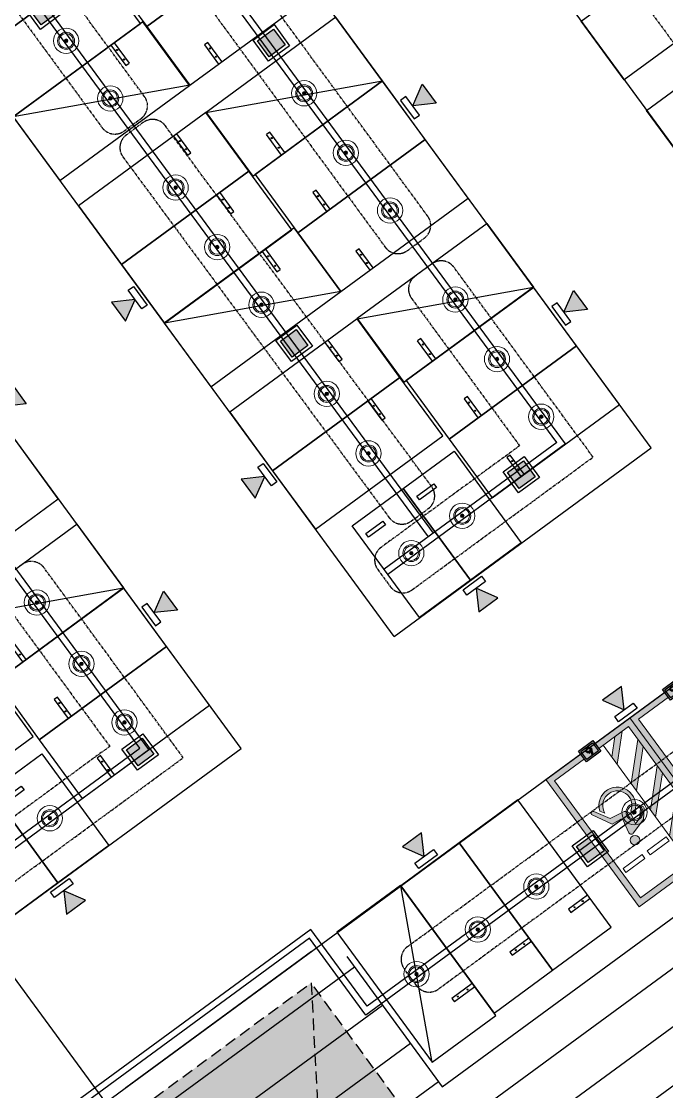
# Model space of a CAD drawing. Header units: millimetres. Extents: x 75184266 to 76346726, y -35850126 to -33679385.
# Drawn here: x 75432882 to 75453322, y -34979973 to -34946082 of the extents above; entities that cross this region are included whole.
import ezdxf

# ---------------------------------------------------------------- set-up
doc = ezdxf.new("R2010")
doc.units = ezdxf.units.MM
doc.header["$LTSCALE"] = 50
doc.header["$MEASUREMENT"] = 0
for name, pattern in [('CONTINOUS', [0]), ('XR-지하3층$0$HIDDEN', [0.375, 0.25, -0.125]), ('XR-지하3층$0$HIDDEN2', [0.1875, 0.125, -0.0625]), ('단지배치도$0$PHANTOM2', [31.750000000000004, 15.875, -3.175, 3.175, -3.175, 3.175, -3.175])]:
    doc.linetypes.add(name, pattern=pattern)
doc.layers.add('1-주차면센서', color=3, linetype='CONTINUOUS', lineweight=15)
for name, color, linetype in [('2-주차안내등', 2, 'CONTINUOUS'), ('3-SIO', 1, 'CONTINUOUS'), ('PARKING', 7, 'CONTINUOUS'), ('XR-지하3층$0$1HIDDEN2', 1, 'XR-지하3층$0$HIDDEN2'), ('XR-지하3층$0$5', 5, 'CONTINUOUS'), ('XR-지하3층$0$A-주차', 9, 'CONTINUOUS'), ('XR-지하3층$0$hat', 8, 'CONTINUOUS'), ('XR-지하3층$0$일반주차', 8, 'CONTINUOUS'), ('XR-지하3층$0$장애인', 11, 'CONTINUOUS'), ('XR-지하3층$0$확장형주차', 8, 'CONTINUOUS'), ('유도관제-RECWAY', 4, 'CONTINOUS')]:
    doc.layers.add(name, color=color, linetype=linetype)
doc.layers.add('건축', color=8, linetype='CONTINUOUS', plot=False)

# ---------------------------------------------------------------- blocks, each defined once
blk = doc.blocks.new('XR-지하3층$0$확장형 주차')
at = {"layer": 'XR-지하3층$0$확장형주차', "color": 7}
for p, q in [((0.0025260448455811, 3834.999964468181), (800.0025492608546, 3835.00025024265)), ((0.0026125609874725, 3964.999964468182), (800.0026358217001, 3965.000250250101)), ((800.0025492608546, 3835.00025024265), (800.0026358217001, 3965.000250250101))]:
    blk.add_line(p, q, dxfattribs=at)
blk.add_lwpolyline([(2499.999999918044, 5099.999999972061), (0, -3.7252903e-08)], dxfattribs=at)
blk.add_lwpolyline([(2500.078474617488, 5090.950575601309), (0.0784746472900224, 5090.950575564056), (0.07847469199350599, -9.049424413591623), (2500.078474691994, -9.049424413591623)], close=True, dxfattribs=at)
for centre in [(237.5025781989098, 3900.000624813139), (612.5025877356528, 3900.000375129283)]:
    blk.add_circle(centre, 17.49999999999998, dxfattribs=at)
blk = doc.blocks.new('XR-지하3층$0$일반형 주차')
at = {"layer": 'XR-지하3층$0$일반주차'}
for p, q in [((750.0025255382062, 3865.002096235752), (0.0025255680084229, 3865.002096235752)), ((0.0025255531072617, 3735.002096235752), (750.0025255531073, 3735.002096228302)), ((750.0025255531073, 3735.002096228302), (750.0025255382062, 3865.002096235752))]:
    blk.add_line(p, q, dxfattribs=at)
blk.add_lwpolyline([(2299.999999940395, 4999.999999992549), (-2.98023224e-08, 4999.999999992549), (-1.49011612e-08, 0), (2299.999999985099, 7.4505806e-09)], close=True, dxfattribs=at)
for centre in [(237.502578869462, 3800.000696554781), (562.5025884062052, 3800.000446856022)]:
    blk.add_circle(centre, 17.49999999999998, dxfattribs=at)
blk = doc.blocks.new('XR-지하3층$0$장애인 주차')
at = {"layer": 'XR-지하3층$0$5', "ltscale": 4}
h = blk.add_hatch(color=7, dxfattribs=at)
h.dxf.hatch_style = 1
h.paths.add_polyline_path([(3841.997264835671, -695.0780087946878), (4402.000121470854, -695.0780087946878), (4402.000121470854, -1115.080151271075), (3841.997264835671, -1115.080151271075)])
h.paths.add_polyline_path([(3891.997519892382, -1065.079896214363), (4351.99986641414, -1065.079896214363), (4351.99986641414, -745.0782638514011), (3891.997519892382, -745.0782638514011)], flags=16)
h.paths.add_polyline_path([(3982.199268697524, -989.8749685254544), (3988.055078290212, -973.1311586538368), (4011.176556505419, -981.2174290407376), (4046.302626567036, -898.3408815806098), (4135.870332298697, -898.3408815806098), (4137.145780135219, -880.6026270158372), (4072.273199870749, -880.602627015849), (4072.273199870749, -862.8643724511003), (4138.421227971735, -862.8643724511003), (4142.235960863689, -809.8110830911862, -3.722470104551928), (4160.964472694517, -796.67601004478), (4152.378934681071, -916.0791361453585), (4058.050227145791, -916.0791361453702), (4021.01875284036, -1003.451299681202)], flags=0)
h = blk.add_hatch(color=256, dxfattribs=at)
h.dxf.hatch_style = 1
h.paths.add_polyline_path([(4351.99986641414, -1065.079896214362), (4351.999866414141, -745.0782638514011), (3891.997519892383, -745.0782638514011), (3891.997519892382, -1065.079896214363)])
at = {"layer": 'XR-지하3층$0$hat'}
h = blk.add_hatch(color=7, dxfattribs=at)
edge = h.paths.add_edge_path()
edge.add_line((4160.964472694536, -796.67601004485), (4152.378934681087, -916.0791361454055))
edge.add_line((4152.37893468108, -916.0791361454167), (4058.050227145789, -916.0791361454283))
edge.add_line((4058.050227145791, -916.0791361454167), (4021.018752840348, -1003.451299681236))
edge.add_line((4021.018752840351, -1003.451299681236), (3982.199268697519, -989.874968525477))
edge.add_line((3982.199268697524, -989.874968525477), (3988.055078290214, -973.1311586538714))
edge.add_line((3988.055078290212, -973.1311586538714), (4011.176556505425, -981.2174290407828))
edge.add_line((4011.176556505419, -981.2174290407955), (4046.302626567057, -898.3408815806679))
edge.add_line((4046.302626567061, -898.340881580656), (4135.870332298704, -898.3408815806441))
edge.add_line((4135.870332298706, -898.340881580656), (4137.145780135244, -880.6026270158836))
edge.add_line((4137.145780135244, -880.6026270158836), (4072.273199870745, -880.6026270158953))
edge.add_line((4072.273199870749, -880.6026270158836), (4072.273199870746, -862.8643724511348))
edge.add_line((4072.273199870749, -862.8643724511348), (4138.421227971742, -862.8643724511229))
edge.add_line((4138.421227971745, -862.8643724511348), (4142.235960863693, -809.8110830912447))
edge.add_arc((4140.258635246823, -787.0722665791609), 22.82462689652929, -24.88272667549188, 274.96983382009233, ccw=False)
edge = h.paths.add_edge_path()
edge.add_line((4047.665030254847, -981.4920170499337), (4057.804424407357, -957.5691022683568))
edge.add_arc((4127.470813777448, -941.6413942127928), 71.46396078982474, 192.8780981385994, 416.1688054886157)
edge.add_line((4167.258228158817, -882.277606019873), (4168.678321340426, -862.5277004258722))
edge.add_arc((4127.470813777439, -941.641394212781), 89.20221535457303, 206.535022543775, 422.4865967028556, ccw=False)
at = {"layer": 'XR-지하3층$0$장애인', "lineweight": 5, "true_color": 0xffffff}
blk.add_hatch(color=7, dxfattribs=at).paths.add_polyline_path([(2471.998693153262, 3994.919848728925), (2471.998693153262, -1005.080151271075), (3841.997264835671, -1005.080151271075), (3841.997264835671, -805.0801512710747), (2671.998693153263, -805.0801512710751), (2671.998693153262, 3794.919848728925), (5571.998693153263, 3794.919848728926), (5571.998693153262, -805.080151271075), (4402.000121470854, -805.080151271075), (4402.000121470854, -1005.080151271075), (5771.998693153262, -1005.080151271075), (5771.998693153262, 3994.919848728925)])
h = blk.add_hatch(color=7, dxfattribs=at)
h.paths.add_polyline_path([(5571.998693153262, 2794.914747595385), (5571.998693153262, 3077.758902888156), (4854.837747312696, 3794.919848728925), (4571.993592018897, 3794.919848728925)])
h.paths.add_polyline_path([(4571.993592018706, 3044.916022878447), (4571.993592018645, 2762.071867584627), (5571.998693153263, 1762.066766450834), (5571.998693153263, 2044.910921743602)])
h.paths.add_polyline_path([(4571.993592018483, 2012.068041734125), (4571.993592018423, 1729.223886441228), (5571.998693153262, 729.2187853062899), (5571.99869315326, 1012.062940599053)])
h.paths.add_polyline_path([(5571.99869315326, -303.629195838255), (5571.99869315326, -20.78504054549086), (4571.993592018262, 979.220060589802), (4571.993592018202, 696.3759052969056)])
h.paths.add_polyline_path([(4571.99359201804, -53.62792055452175), (4571.99359201798, -336.4720758474171), (5040.601667441591, -805.080151271075), (5323.445822734374, -805.0801512710751)])
h = blk.add_hatch(color=7, dxfattribs=at)
h.paths.add_polyline_path([(3763.150870514194, 2216.264290113818, -1), (3462.570463011247, 2216.264290113882, -1)])
h.paths.add_polyline_path([(3992.194974712547, 1503.153291136039, -0.3430925305423056), (3870.429412635672, 1283.463612269276), (3381.11380824785, 1193.932868147644), (3089.64061403725, 708.0093506300605, -0.9316528967307836), (2986.990762166922, 769.5822570894251), (3329.523243890798, 1378.635825979506), (3638.530074299372, 1415.295302762543, 0.4460483878234904), (3688.559342324034, 1485.064711287606), (3600.488111895317, 1888.254374792776, -0.5961441325676429), (3698.969839655798, 2008.645807942122), (4213.677944949887, 1850.800996607583), (4443.199970943389, 1569.414632520067, -0.8833640971827884), (4354.906219544061, 1492.991562665783), (4150.936932001604, 1740.869922228085), (3925.143719778168, 1810.1136093145)])
h.paths.add_polyline_path([(4052.621828863025, 1393.018152349396), (4055.397873318553, 1527.544381644268, -1.526545251934503), (3257.253911445657, 820.1519422765429), (3348.0148907452, 968.8766923101947, 1.638056132797179)])
at = {"layer": 'XR-지하3층$0$1HIDDEN2', "color": 11}
for points in [[(4160.96447269452, -796.6760100447573), (4152.378934681071, -916.0791361453585), (4058.050227145791, -916.0791361453702), (4021.01875284036, -1003.451299681202), (3982.199268697524, -989.8749685254544), (3988.055078290212, -973.1311586538368), (4011.176556505419, -981.2174290407376), (4046.302626567036, -898.3408815806098), (4135.870332298697, -898.3408815806098), (4137.145780135219, -880.6026270158372), (4072.273199870749, -880.602627015849), (4072.273199870749, -862.8643724511003), (4138.421227971735, -862.8643724511003), (4142.235960863685, -809.8110830912219)], [(4167.258228158817, -882.2776060198148), (4168.678321340427, -862.5277004258032)]]:
    blk.add_lwpolyline(points, dxfattribs=at)
for centre, radius, start, end in [((4127.470813777439, -941.6413942127574), 89.20221535457668, 206.5350225406521, 62.48659670311565), ((4127.470813777439, -941.6413942127574), 71.46396078982, 192.8780981454637, 56.1688054908522), ((4140.258635247797, -787.0722665790381), 22.8246268965323, 335.1172733215335, 274.9698338172116)]:
    blk.add_arc(centre, radius, start, end, dxfattribs=at)
at = {"layer": 'XR-지하3층$0$5', "lineweight": 5}
for p, q in [((4571.993592018865, 3794.919848728925), (4571.99359201788, -805.1036164912276)), ((5571.998693153045, 2794.914747595602), (4571.99359201868, 3794.919848729143)), ((5571.998693153109, 3077.758902888307), (4854.837747312696, 3794.919848728925)), ((5571.998693152887, 2044.910921743978), (4571.993592018702, 3044.91602287845)), ((5571.998693152824, 1762.066766451273), (4571.993592018458, 2762.071867584813)), ((5571.998693152665, 1012.062940599649), (4571.993592018487, 2012.068041734122)), ((5571.998693152607, 729.2187853069445), (4571.993592018236, 1729.223886441416)), ((5571.998693152449, -20.78504054467885), (4571.993592018271, 979.2200605897937)), ((5571.998693152392, -303.6291958373836), (4571.99359201802, 696.3759052970881)), ((5323.445822734374, -805.080151271075), (4571.993592017399, -53.62792055387945)), ((5040.601667441591, -805.0801512710751), (4571.993592017149, -336.4720758465851))]:
    blk.add_line(p, q, dxfattribs=at)
at = {"layer": 'XR-지하3층$0$5', "ltscale": 4}
for p, q in [((4165.298914032375, -1004.579583198746), (4165.298914032418, -804.5785629718947)), ((4165.298914032418, -804.5785629718947), (4165.298914032399, -904.5790730853205))]:
    blk.add_line(p, q, dxfattribs=at)
at = {"layer": 'XR-지하3층$0$5', "lineweight": 5}
for points in [[(3841.997264835671, -1005.080151271075), (2471.998693153262, -1005.080151271075), (2471.998693153262, 3994.919848728925), (5771.998693153262, 3994.919848728925), (5771.998693153262, -1005.080151271075), (4402.000121470854, -1005.080151271075)], [(3841.997264835671, -805.080151271075), (2671.998693153262, -805.080151271075), (2671.998693153262, 3794.919848728925), (5571.998693153262, 3794.919848728925), (5571.998693153262, -805.080151271075), (4402.000121470854, -805.080151271075)]]:
    blk.add_lwpolyline(points, dxfattribs=at)
at = {"layer": 'XR-지하3층$0$5', "ltscale": 4}
for points in [[(3841.997264835671, -695.0780087946878), (3841.997264835671, -1115.080151271075), (4402.000121470854, -1115.080151271075), (4402.000121470854, -695.0780087946878)], [(3891.997519892382, -745.0782638514011), (3891.997519892382, -1065.079896214363), (4351.99986641414, -1065.079896214363), (4351.99986641414, -745.0782638514011)]]:
    blk.add_lwpolyline(points, close=True, dxfattribs=at)
at = {"layer": 'XR-지하3층$0$장애인', "color": 8, "lineweight": 5}
for p, q in [((3688.559342332695, 1485.064711247559), (3600.488111895317, 1888.254374792776, 0.0001127901416624)), ((3698.969839655798, 2008.645807942122, 0.0001127901416624), (4213.677944949887, 1850.800996607583, 0.0001127901416624)), ((3925.143719778168, 1810.1136093145, 0.0001127901416628), (4150.936931998761, 1740.869922228213, 0.0001127901416628)), ((4150.936931998761, 1740.869922228213, 0.0001127901416624), (4354.906219542198, 1492.991562667646, 0.0001127901416624)), ((4213.677944949887, 1850.800996607583, 0.0001127901416624), (4443.199970943389, 1569.414632520067, 0.0001127901416624)), ((4055.397873318553, 1527.544381644268), (4052.621828863025, 1393.018152349396)), ((3348.0148907452, 968.8766923101947), (3257.253911445657, 820.1519422765429))]:
    blk.add_line(p, q, dxfattribs=at)
at = {"layer": 'XR-지하3층$0$장애인', "color": 7, "lineweight": 5}
for points in [[(3523.087905746778, 2719.914365010331), (2773.084079896087, 2719.914365010489), (2773.084079896117, 2869.915130179697), (3523.087905746808, 2869.915130179538)], [(4473.091731597468, 2719.914365010173), (3723.087905746778, 2719.914365010331), (3723.087905746807, 2869.915130179538), (4473.091731597498, 2869.91513017938)]]:
    blk.add_lwpolyline(points, close=True, dxfattribs=at)
at = {"layer": 'XR-지하3층$0$장애인', "color": 8, "lineweight": 5, "extrusion": (0.9769639672697208, 0.2134043267054538, 0), "elevation": 4221.010056634456}
blk.add_lwpolyline([(616.5749219792176, -1.361e-12), (930.7731202234108, 7.74314296328e-05)], dxfattribs=at)
at = {"layer": 'XR-지하3층$0$장애인', "color": 8, "lineweight": 5}
for points in [[(3094.003420647085, 715.2827374036459, -1.00000207931052), (2986.990762167387, 769.5822570894251), (3329.523243890658, 1378.635825979506), (3639.504234780377, 1415.410873711946)], [(3992.194974726538, 1503.153291048849, -0.3430925306230898), (3870.429412635905, 1283.463612269276), (3381.11380824785, 1193.932868147644), (3094.00334222139, 715.2825828427982)]]:
    blk.add_lwpolyline(points, format="xyb", dxfattribs=at)
blk.add_circle((3612.86066676265, 2216.264290113847), 150.2902037515436, dxfattribs=at)
for centre, radius, start, end in [((3682.273866816963, 1921.827955426305, 0.0001127901416624), 88.40868183990986, 79.114325303064, 202.3184667627445), ((3810.443948158834, 999.9582689007906), 581.6782029713268, 198.0059943864644, 65.09494261077565), ((3809.277803001397, 999.938049550793), 462.3075622753882, 183.8524707476317, 58.23960059225904), ((3632.220671032975, 1472.641407940697), 57.69215153581592, 276.2786130993196, 12.43534843258914), ((4394.302026809838, 1536.692142405893, 0.0001127901416624), 58.83681075443838, 227.9655321143891, 33.79042661822502)]:
    blk.add_arc(centre, radius, start, end, dxfattribs=at)
blk = doc.blocks.new('XR-지하3층$0$A$C73B52ADF')
at = {"layer": 'XR-지하3층$0$A-주차', "elevation": 1.5171617e-09}
for points in [[(-2037.699036538601, 2465.633505687117), (-37.69903653115035, 2465.633505679667), (-37.69903653860092, -1134.366494312882), (-2037.69903653115, -1134.366494312882)], [(-1166.27766495198, 2020.734899297357), (-1166.277664892375, 1870.734899297357), (-1832.191412292421, 1870.734898999333), (-1832.191412337124, 2020.734898991883)]]:
    blk.add_lwpolyline(points, close=True, dxfattribs=at)
blk = doc.blocks.new('TIS-주차면센서(확대)')
at = {"layer": '1-주차면센서'}
h = blk.add_hatch(color=256, dxfattribs=at)
edge = h.paths.add_edge_path()
edge.add_arc((0, 0), 43.5, 0, 360)
blk.add_hatch(color=256, dxfattribs=at).paths.add_polyline_path([(43.5, 0, 1), (-43.5, 0, 1)])
for radius in [303.5, 203.5, 173.5, 43.5]:
    blk.add_circle((0, 0), radius, dxfattribs=at)
blk = doc.blocks.new('rehw6')
at = {"layer": '3-SIO'}
for points in [[(406937.6038899447, -283999.3242366189), (406937.6038899447, -284825.1286483413), (407763.4083016671, -284825.1286483413), (407763.4083016671, -283999.3242366189)], [(407037.6038899447, -284099.3242366189), (407037.6038899447, -284725.1286483413), (407663.4083016671, -284725.1286483413), (407663.4083016671, -284099.3242366189)]]:
    blk.add_lwpolyline(points, close=True, dxfattribs=at)
for points in [[(407037.6038899447, -284099.3242366189), (407663.4083016671, -284725.1286483413), (407663.4083016671, -284099.3242366189), (407037.6038899447, -284725.1286483413)], [(407663.4083016671, -284099.3242366189), (407037.6038899447, -284725.1286483413), (407663.4083016671, -284725.1286483413), (407037.6038899447, -284099.3242366189)]]:
    blk.add_solid(points, dxfattribs=at)
blk = doc.blocks.new('fh52f')
at = {"layer": '2-주차안내등'}
for points in [[(399980.2178253862, -281537.7986216781), (399332.9215356789, -281164.0819345702), (399332.9215356789, -281911.5153087861)], [(399980.2178253862, -281902.8577160848), (399980.2178253862, -281172.7395272715), (400188.2363685877, -281172.7395272715), (400188.2363685877, -281902.8577160848)]]:
    blk.add_lwpolyline(points, close=True, dxfattribs=at)
blk.add_solid([(399332.9215356789, -281911.5153087861), (399332.9215356789, -281164.0819345702), (399980.2178253862, -281537.7986216781)], dxfattribs=at)

msp = doc.modelspace()

# ---------------------------------------------------------------- hatches: boundary and pattern name
at = {"layer": '건축', "ltscale": 0.5}
h = msp.add_hatch(dxfattribs=at)
h.set_pattern_fill('AR-SAND', color=256, scale=200)
h.set_pattern_definition([(37.50000000000001, (-275094.4623880237, -723840.8653558269), (-12.59867162192163, 385.3647538026318), [0, -304, 0, -340, 0, -325]), (7.499999999999999, (-275094.4623880237, -723840.8653558269), (353.9553410535455, 564.429213045948), [0, -164, 0, -274, 0, -105]), (327.5, (-275340.4623880237, -723840.8653558269), (622.828372350299, 1.131810707392988), [0, -100, 0, -360, 0, -470]), (317.5, (-275340.4623880237, -723840.8653558269), (601.2253209144587, 175.5351129868498), [0, -50, 0, -236, 0, -270])])
edge = h.paths.add_edge_path()
edge.add_line((75442716.89349774, -34988568.15036416), (75448027.42574, -34984673.18734735))
edge.add_line((75448027.42574, -34984673.18734735), (75442058.42150602, -34976531.57903066))
edge.add_line((75442058.42150602, -34976531.57903066), (75436178.29450113, -34980842.58265835))
edge.add_line((75436178.29450113, -34980842.58265835), (75440850.41381392, -34987215.26486725))
edge.add_arc((75445497.6166431, -34982809.92187638), 6403.400737339239, 223.4695739285037, 244.3457649247695)
edge.add_line((75442725.33337183, -34988582.09533764), (75442716.89349774, -34988568.15036416))

# ---------------------------------------------------------------- linework, layer by layer
at = {"layer": 'PARKING', "color": 241, "linetype": '단지배치도$0$PHANTOM2', "ltscale": 0.1, "elevation": 9.313225746154785e-10}
msp.add_lwpolyline([(75458745.3043468, -34953013.96816271), (75459282.56994873, -34952620.07293611, 0.414213562373095), (75459390.17483, -34951921.20156775), (75451112.44219272, -34940630.53540566, 0.414213562373095), (75450413.57082434, -34940522.93052439), (75449876.30522239, -34940916.82575098, 0.414213562373095), (75449768.70034114, -34941615.69711936), (75458046.43297842, -34952906.36328145, 0.414213562373095)], format="xyb", close=True, dxfattribs=at)
at = {"layer": 'PARKING', "color": 241, "linetype": '단지배치도$0$PHANTOM2', "ltscale": 0.1}
for points in [[(75445108.18908285, -34953340.28776243), (75445645.45468478, -34952946.39253583, 0.414213562373095), (75445753.05956605, -34952247.52116746), (75437357.07363133, -34940795.55975542, 0.414213562373095), (75436658.20226295, -34940687.95487415), (75436120.936661, -34941081.85010075, 0.414213562373095), (75436013.33177975, -34941780.72146913), (75444409.31771447, -34953232.68288117, 0.414213562373095)], [(75432593.07899575, -34943594.09452683), (75432055.8133938, -34943987.98975343, 0.414213562373095), (75431948.20851254, -34944686.86112179), (75435436.68078636, -34949445.07099459, 0.414213562373095), (75436135.55215473, -34949552.67587586), (75436672.81775668, -34949158.78064926, 0.414213562373095), (75436780.42263794, -34948459.90928088), (75433291.95036411, -34943701.69940808, 0.414213562373095)], [(75445234.19189663, -34961905.69614501), (75445771.45749857, -34961511.80091841, 0.414213562373095), (75445879.06237984, -34960812.92955004), (75437442.75445138, -34949390.53013068, 0.414213562373095), (75436743.883083, -34949282.92524941), (75436206.61748105, -34949676.820476, 0.414213562373095), (75436099.0125998, -34950375.69184438), (75444535.32052825, -34961798.09126375, 0.414213562373095)], [(75456377.28090635, -34967743.2917905), (75456771.17613295, -34968280.55739245, -0.414213562373095), (75456663.57125166, -34968979.42876081), (75446098.67345762, -34976724.97418064, -0.414213562373095), (75445399.80208924, -34976617.36929937), (75445005.90686265, -34976080.10369742, -0.414213562373095), (75445113.51174393, -34975381.23232906), (75455678.409538, -34967635.68690921, -0.414213562373095)]]:
    msp.add_lwpolyline(points, format="xyb", close=True, dxfattribs=at)
for points in [[(75448663.98805222, -34959521.33437507), (75444276.80620204, -34962737.78817885, 0.414213562373095), (75444169.20132077, -34963436.65954722), (75444563.09654737, -34963973.92514917, 0.414213562373095), (75445261.96791574, -34964081.53003043), (75450992.89161749, -34959879.91451295), (75446585.85166585, -34953868.79578768, 0.414213562373095), (75445886.98029748, -34953761.19090641), (75445349.71469553, -34954155.086133, 0.414213562373095), (75445242.10981427, -34954853.95750138), (75448663.98805222, -34959521.33437508)], [(75435679.72043295, -34969040.72481731), (75431292.53858277, -34972257.17862109, 0.414213562373095), (75431184.9337015, -34972956.04998947), (75431578.8289281, -34973493.31559141, 0.414213562373095), (75432277.70029648, -34973600.92047267), (75438008.62399822, -34969399.3049552), (75433601.58404659, -34963388.18622992, 0.414213562373095), (75432902.71267821, -34963280.58134865), (75432365.44707626, -34963674.47657525, 0.414213562373095), (75432257.842195, -34964373.34794363), (75435679.72043295, -34969040.72481732)]]:
    msp.add_lwpolyline(points, format="xyb", dxfattribs=at)
at = {"layer": '건축', "ltscale": 0.5}
for p, q in [((75414254.24417913, -34896479.22562936), (75461673.81644432, -34961158.62085082)), ((75452831.59310138, -34959583.96180836), (75437516.62951478, -34938694.64258217)), ((75439847.32548212, -34969103.35225061), (75421043.88962153, -34943455.82315134)), ((75444686.18297999, -34965555.75332801), (75429371.21939342, -34944666.43410185))]:
    msp.add_line(p, q, dxfattribs=at)
at = {"layer": '건축'}
for p, q in [((75444686.18297999, -34965555.75332801), (75452831.59310138, -34959583.96180836)), ((75420207.51118511, -34991561.99751716), (75455787.70139283, -34965476.45056691)), ((75431701.91536073, -34975075.14377026), (75439847.32548212, -34969103.35225061))]:
    msp.add_line(p, q, dxfattribs=at)
at = {"layer": '건축', "ltscale": 3}
for p, q in [((75446211.24491853, -34979819.80414794, -1.9407123e-09), (75471699.6816704, -34961133.00652951, -1.9407123e-09)), ((75436187.58259618, -34979843.8034138), (75442074.85921852, -34975527.55805791)), ((75443193.05340792, -34975699.72586805), (75446212.82926698, -34979818.64258597))]:
    msp.add_line(p, q, dxfattribs=at)
at = {"layer": '건축', "linetype": 'XR-지하3층$0$HIDDEN', "ltscale": 30}
for p, q in [((75436178.29450113, -34980842.58265835), (75442059.23467268, -34976530.98285911)), ((75442058.41732039, -34976531.58209934), (75442716.89349774, -34988568.15036418, 0.0189052411531917)), ((75448028.238793, -34984672.59102079), (75442059.23467268, -34976530.98285911))]:
    msp.add_line(p, q, dxfattribs=at)
at = {"layer": '건축', "ltscale": 0.5}
msp.add_lwpolyline([(75414201.70284042, -34962198.5374896), (75414116.73915994, -34962260.82844597), (75408974.84821329, -34955247.30636401), (75408934.55257323, -34955276.90810228), (75407426.16999471, -34953220.87259752), (75406907.01171598, -34953601.74603152), (75367809.32496136, -34900273.24446505), (75367729.18916632, -34900331.7730161), (75339172.03395304, -34861380.3561176), (75346590.99772152, -34855941.15732252), (75357179.54969504, -34870383.74094733), (75362824.88344225, -34866244.87553786), (75366426.7267658, -34871157.72136726), (75361023.33552663, -34875119.20709958), (75360700.74502687, -34875355.71369454), (75389495.42294836, -34914631.10705206), (75388124.41332413, -34915636.26008002), (75435545.14716004, -34980317.2396619), (75435625.7952443, -34980258.11267424), (75435861.1406347, -34980579.1193013), (75430538.39692113, -34984481.47845776), (75414201.70247303, -34962198.53775895)], dxfattribs=at)
at = {"layer": '건축', "ltscale": 3}
for points in [[(75439963.51408765, -34986005.55048956), (75472465.1251917, -34962177.056904)], [(75440850.41381392, -34987215.26486725), (75468350.33304828, -34967053.75204315)], [(75442057.73787425, -34988190.06076154), (75469006.06687537, -34968432.94525461)], [(75436415.91507871, -34981166.69305495), (75443430.67411196, -34976023.83597955)], [(75437302.81483096, -34982376.4074136), (75444317.5738642, -34977233.5503382)], [(75438189.71458317, -34983586.12177226), (75445204.47361644, -34978443.26469685)], [(75439076.61433542, -34984795.8361309), (75446091.37336868, -34979652.97905551)]]:
    msp.add_lwpolyline(points, dxfattribs=at)
at = {"layer": '유도관제-RECWAY', "color": 201, "ltscale": 0.5}
for p, q in [((75449842.5363834, -34959419.45559694), (75431116.75606665, -34933962.95566228)), ((75450122.34197038, -34959462.30909041), (75431278.05152105, -34933844.70221495)), ((75427044.05112973, -34936948.8513314), (75445769.83145541, -34962405.35153599)), ((75427205.34658416, -34936830.59788405), (75445931.12690459, -34962287.09808151)), ((75436637.67841412, -34969099.67732617), (75418771.87755398, -34944811.75501195)), ((75436917.46715589, -34969142.51130372), (75418964.30768387, -34944735.82805644)), ((75449842.5363834, -34959419.45559694), (75444369.25542744, -34963432.18121014)), ((75450122.34197038, -34959462.30909041), (75444487.50872484, -34963593.47646009)), ((75465348.78841272, -34961750.22284269), (75443795.08082359, -34977552.28151935)), ((75465069.2398656, -34961707.18089052), (75443838.12277558, -34977272.7329719, -1.425056098224421e-09)), ((75431304.4155472, -34973010.8010961), (75436637.67841412, -34969099.67732617)), ((75431422.66884556, -34973172.09634738), (75436917.46715589, -34969142.51130372)), ((75442051.54399365, -34974835.87348171), (75428729.20602275, -34984603.1195787)), ((75443838.12277558, -34977272.7329719), (75442051.54399365, -34974835.87348171)), ((75442008.50204164, -34975115.42202917), (75429008.7545702, -34984646.1615307)), ((75443795.08082359, -34977552.28151935), (75442008.50204164, -34975115.42202917))]:
    msp.add_line(p, q, dxfattribs=at)

# ---------------------------------------------------------------- block references
at = {"layer": '2-주차안내등', "xscale": -1}
for p, rotation in [((75601222.38538751, -34485149.63931081), 36.26758595758535), ((75606011.64393297, -34491682.0969329), 36.26758595752365), ((75588238.11789079, -34494669.02966327), 36.26758595755449), ((75593027.3764363, -34501201.48728537), 36.26758595758535)]:
    msp.add_blockref('fh52f', p, dxfattribs=dict(at, rotation=rotation))
at = {"layer": '2-주차안내등'}
for p, rotation in [((74947438.86857538, -34964155.60248771), 36.2261623351432), ((74951548.17078955, -34969760.61232831), 36.22616233518628), ((75456554.15272592, -35453075.5708436), 126.22616233681), ((75442708.78646575, -34478841.84999992), 306.2261623366336), ((75436378.17556535, -34483483.6031649), 306.2261623366552), ((75443489.23747052, -35462654.08791927), 126.2261623366334)]:
    msp.add_blockref('fh52f', p, dxfattribs=dict(at, rotation=rotation))
at = {"layer": 'PARKING', "xscale": -1}
for p, rotation in [((75593935.05113861, -34475533.29451127), 36.24693370064629), ((75601154.71662886, -34476537.20675351), 36.24693370062526), ((75601878.5688064, -34486050.20933254), 36.24693370063373), ((75609075.46275346, -34490213.56460851), 36.24693370062478), ((75596999.00626548, -34498993.70378208), 36.24693370062526), ((75611257.73999205, -34502057.40978713), 36.24693370063373)]:
    msp.add_blockref('rehw6', p, dxfattribs=dict(at, rotation=rotation))
at = {"layer": 'PARKING', "xscale": -1.320000000298023, "yscale": 1.320000000298023, "zscale": 1.319999999948777, "rotation": 90}
for p in [(75434297.83642393, -34946696.32198683), (75441840.21180382, -34948358.42446093), (75435698.07355967, -34948521.65390346), (75443159.80050199, -34950242.88328306), (75437767.50684807, -34951344.32036386), (75444560.03763773, -34952068.21519969), (75439087.09554623, -34953228.77918598), (75440487.33268197, -34955054.11110261), (75446629.47034931, -34954890.88208305), (75447949.05904748, -34956775.34090517), (75442556.76539356, -34957876.77798598), (75449349.29618321, -34958600.6728218), (75443876.35409172, -34959761.2368081), (75446847.81030348, -34961739.02866242), (75445234.85780443, -34962921.56163692), (75433373.16303663, -34964485.62423696), (75434784.95096584, -34966426.58106796), (75436144.86381742, -34968281.47649249), (75433782.8950591, -34971317.54575311), (75452305.0333907, -34971127.01626935), (75449194.59709522, -34973480.86131441), (75447339.70167069, -34974840.774166), (75445398.7448397, -34976252.5620952)]:
    msp.add_blockref('TIS-주차면센서(확대)', p, dxfattribs=at)
at = {"layer": '건축'}
for name, p, rotation in [('XR-지하3층$0$일반형 주차', (75440886.84834732, -34943291.55686474), 126.2469364372141), ('XR-지하3층$0$일반형 주차', (75429903.35922901, -34945392.26272287), 306.2469352298511), ('XR-지하3층$0$일반형 주차', (75442246.7611989, -34945146.45228929), 126.2469364372141), ('XR-지하3층$0$일반형 주차', (75431263.27204742, -34947247.15817168), 306.2469352298511), ('XR-지하3층$0$확장형 주차', (75432623.18501665, -34949102.05351), 306.2469352298511), ('XR-지하3층$0$확장형 주차', (75444316.19387022, -34947969.11918758), 126.2469364372141), ('XR-지하3층$0$일반형 주차', (75445676.10689282, -34949824.01448683), 126.2469364372141), ('XR-지하3층$0$일반형 주차', (75434692.61777449, -34951924.72034496), 306.2469352298511), ('XR-지하3층$0$일반형 주차', (75447036.01974438, -34951678.90991138), 126.2469364372141), ('XR-지하3층$0$일반형 주차', (75436052.5305929, -34953779.61579378), 306.2469352298511), ('XR-지하3층$0$확장형 주차', (75437412.44356214, -34955634.51113211), 306.2469352298511), ('XR-지하3층$0$확장형 주차', (75449105.45241569, -34954501.57680966), 126.2469364372141), ('XR-지하3층$0$일반형 주차', (75450465.36543828, -34956356.47210892), 126.2469364372141), ('XR-지하3층$0$일반형 주차', (75439481.87631997, -34958457.17796704), 306.2469352298511), ('XR-지하3층$0$일반형 주차', (75451825.27828985, -34958211.36753346), 126.2469364372141), ('XR-지하3층$0$일반형 주차', (75440841.78913838, -34960312.07341586), 306.2469352298511), ('XR-지하3층$0$일반형 주차', (75434051.75224766, -34961198.30026384), 126.2469364372141), ('XR-지하3층$0$A$C73B52ADF', (75448078.25671534, -34961662.28961197, -1.517161741718166e-09), 36.24693355402156), ('XR-지하3층$0$A$C73B52ADF', (75446465.3042163, -34962844.82258646, -1.517161741718166e-09), 36.24693355402156), ('XR-지하3층$0$확장형 주차', (75436121.18491903, -34964020.96716213), 126.2469364372141), ('XR-지하3층$0$일반형 주차', (75437481.0979416, -34965875.8624614), 126.2469364372141), ('XR-지하3층$0$일반형 주차', (75438841.0107932, -34967730.75788593), 126.2469364372141), ('XR-지하3층$0$일반형 주차', (75427857.5216417, -34969831.46376833), 306.2469352298511), ('XR-지하3층$0$A$C73B52ADF', (75435013.34147118, -34971240.80670296, -1.517161741718166e-09), 36.24693355402156), ('XR-지하3층$0$A$C73B52ADF', (75433400.38897213, -34972423.33967746, -1.517161741718166e-09), 36.24693355402156), ('XR-지하3층$0$일반형 주차', (75448608.9011933, -34970737.13870067), 216.2469364372141), ('XR-지하3층$0$일반형 주차', (75446754.00576878, -34972097.05155226), 216.2469364372141), ('XR-지하3층$0$확장형 주차', (75444899.1104695, -34973456.96457484), 216.2469364372141)]:
    msp.add_blockref(name, p, dxfattribs=dict(at, rotation=rotation))
at = {"layer": '건축', "xscale": -1}
for name, p, rotation in [('XR-지하3층$0$일반형 주차', (75451977.04605603, -34947932.41035645), 306.2469333594607), ('XR-지하3층$0$일반형 주차', (75454046.47876085, -34950755.07723019), 306.2469333594607), ('XR-지하3층$0$장애인 주차', (75450758.1226184, -34970407.61772286), 216.2542869958695), ('XR-지하3층$0$장애인 주차', (75448097.00143404, -34972359.13867896), 216.2542869958695)]:
    msp.add_blockref(name, p, dxfattribs=dict(at, rotation=rotation))

doc.saveas('drawing.dxf')
